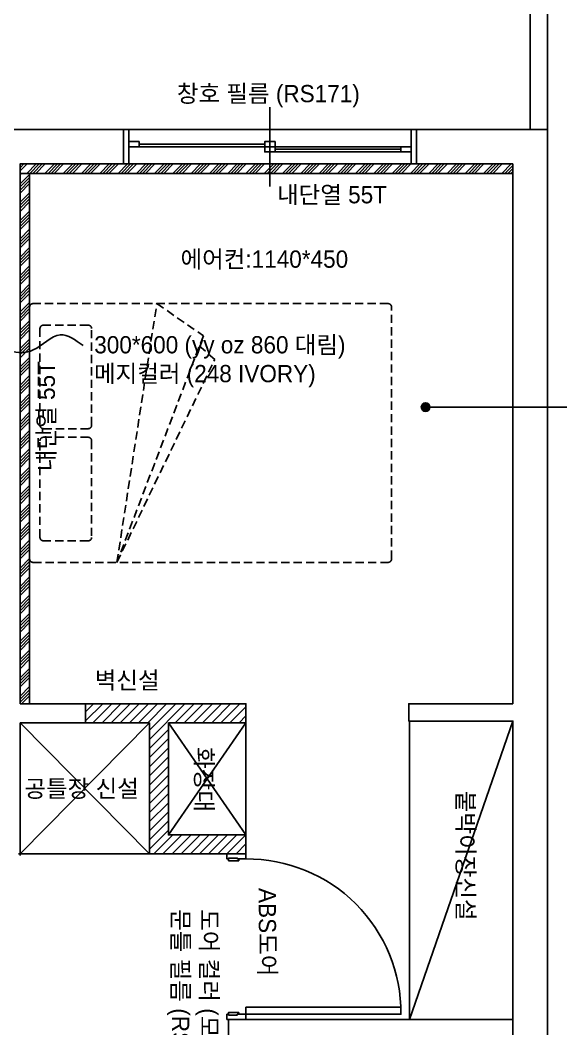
# Model space of a CAD drawing. Header units: inches. Extents: x 211248 to 488355, y -41604 to -7105.
# Drawn here: x 221491 to 224629, y -19995 to -14147 of the extents above; entities that cross this region are included whole.
import ezdxf

# ---------------------------------------------------------------- set-up
doc = ezdxf.new("R2010")
doc.units = ezdxf.units.IN
doc.header["$LTSCALE"] = 60
doc.header["$MEASUREMENT"] = 0
doc.linetypes.add('DH-HID2', pattern=[1.2, 0.8, -0.4])
for name, color, linetype in [('0-ELC TEXT', 7, 'Continuous'), ('03-WAL NEW', 3, 'Continuous'), ('06-FUR', 6, 'Continuous'), ('2-con', 2, 'Continuous'), ('3.기호.계단선', 30, 'Continuous'), ('CO-BATH', 6, 'Continuous'), ('door(c4)', 4, 'Continuous'), ('door(c8)', 8, 'Continuous'), ('FU-FURM', 251, 'DH-HID2'), ('UNIT-84A-ST-all-1F$0$WIN', 4, 'Continuous'), ('도면층4', 4, 'Continuous'), ('도면층5', 5, 'Continuous'), ('마감재', 140, 'Continuous')]:
    doc.layers.add(name, color=color, linetype=linetype)
doc.styles.add('코레일둥고', font='Korail_Round_Gothic_Medium.ttf')

# ---------------------------------------------------------------- blocks, each defined once
blk = doc.blocks.new('침대')
at = {"layer": 'FU-FURM'}
for p, q in [((228650.5, -15543.1), (228082.9, -16719.4)), ((228148.9, -16857.4), (228650.5, -15543.1)), ((228650.5, -15543.1), (228419, -17043.5)), ((228082.9, -16719.4), (228178.9, -16803.4)), ((228419, -17043.5), (228148.9, -16857.4))]:
    blk.add_line(p, q, dxfattribs=at)
for points in [[(227056.7, -15563.1), (227056.7, -17023.4, 0.414214), (227076.7, -17043.5), (229137.1, -17043.5, 0.414214), (229157.1, -17023.4), (229157.1, -15563.1, 0.414214), (229137.1, -15543.1), (227076.7, -15543.1, 0.414214)], [(228797.1, -16248.3), (228797.1, -15688.1, -0.414214), (228817.1, -15668.1), (229077.1, -15668.1, -0.414214), (229097.1, -15688.1), (229097.1, -16248.3, -0.414214), (229077.1, -16268.3), (228817.1, -16268.3, -0.414214)], [(228797.1, -16338.3), (228797.1, -16898.4, 0.414214), (228817.1, -16918.4), (229077.1, -16918.4, 0.414214), (229097.1, -16898.4), (229097.1, -16338.3, 0.414214), (229077.1, -16318.3), (228817.1, -16318.3, 0.414214)]]:
    blk.add_lwpolyline(points, format="xyb", close=True, dxfattribs=at)

msp = doc.modelspace()

# ---------------------------------------------------------------- hatches: boundary and pattern name
at = {"layer": '0-ELC TEXT'}
h = msp.add_hatch(color=256, dxfattribs=at)
h.dxf.hatch_style = 1
edge = h.paths.add_edge_path()
edge.add_arc((223844.5, -16389.8), 25, 270, 630, ccw=False)
h = msp.add_hatch(color=256, dxfattribs=at)
h.dxf.hatch_style = 1
edge = h.paths.add_edge_path()
edge.add_arc((223844.5, -16389.8), 25, 270, 630, ccw=False)
at = {"layer": '03-WAL NEW'}
h = msp.add_hatch(dxfattribs=at)
h.set_pattern_fill('ANSI31', color=256, scale=300)
h.paths.add_polyline_path([(222801.2, -18870.2), (222351.2, -18870.2), (222351.2, -18220.2), (222801.2, -18220.2), (222801.2, -18110.2), (221871.2, -18110.2), (221871.2, -18220.2), (222241.2, -18220.2), (222241.2, -18980.2), (222801.2, -18980.2)])
at = {"layer": '3.기호.계단선'}
h = msp.add_hatch(dxfattribs=at)
h.set_pattern_fill('ANSI34', color=256, scale=100)
h.set_pattern_definition([(45, (0, -22417), (-53.033009, 53.033009), []), (45, (17.68, -22417), (-53.033009, 53.033009), []), (45, (35.355, -22417), (-53.033009, 53.033009), []), (45, (53.03, -22417), (-53.033009, 53.033009), [])])
h.paths.add_polyline_path([(224351.2, -14980.2), (221491.2, -14980.2), (221491.2, -15035.2), (224351.2, -15035.2)])
h = msp.add_hatch(dxfattribs=at)
h.set_pattern_fill('ANSI34', color=256, scale=100)
h.set_pattern_definition([(45, (0, -60), (-53.033009, 53.033009), []), (45, (17.68, -60), (-53.033009, 53.033009), []), (45, (35.355, -60), (-53.033009, 53.033009), []), (45, (53.03, -60), (-53.033009, 53.033009), [])])
h.paths.add_polyline_path([(221491.2, -18110.2), (221546.2, -18110.2), (221546.2, -15035.2), (221491.2, -15035.2)])

# ---------------------------------------------------------------- linework, layer by layer
at = {"layer": '0-ELC TEXT'}
msp.add_line((224716.7, -16389.8), (223854.8, -16389.8), dxfattribs=at)
msp.add_circle((223844.5, -16389.8), 25, dxfattribs=at)
msp.add_circle((223844.5, -16389.8), 25, dxfattribs=at)
at = {"layer": '03-WAL NEW'}
for p, q in [((221871.2, -18110.2), (221871.2, -18220.2)), ((221871.2, -18220.2), (222241.2, -18220.2)), ((222241.2, -18220.2), (221871.2, -18220.2)), ((222241.2, -18980.2), (222241.2, -18220.2)), ((222351.2, -18870.2), (222351.2, -18220.2)), ((222701.2, -18870.2), (222351.2, -18870.2)), ((222801.2, -18870.2), (222351.2, -18870.2)), ((222801.2, -18980.2), (222801.2, -18870.2)), ((222801.2, -18980.2), (222241.2, -18980.2))]:
    msp.add_line(p, q, dxfattribs=at)
msp.add_lwpolyline([(221871.2, -18110.2), (222801.2, -18110.2), (222801.2, -18220.2), (222351.2, -18220.2)], dxfattribs=at)
at = {"layer": '06-FUR'}
for p, q in [((221491.1, -18980.2), (222241.2, -18220.2)), ((222241.2, -18980.2), (221491.2, -18220.2)), ((223751.2, -19940.2), (224351.2, -18210.2)), ((222241.2, -18980.2), (221481.2, -18980.2))]:
    msp.add_line(p, q, dxfattribs=at)
for points in [[(222351.2, -18220.2), (222351.2, -18870.2), (222801.2, -18870.2), (222801.2, -18220.2)], [(223751.2, -19940.2), (224351.2, -19940.2), (224351.2, -18210.2), (223751.2, -18210.2)]]:
    msp.add_lwpolyline(points, close=True, dxfattribs=at)
at = {"layer": '2-con'}
for p, q in [((222091.2, -14780.2), (220691.2, -14780.2)), ((222091.2, -14780.2), (222091.2, -14980.2)), ((224551.2, -14780.2), (223791.2, -14780.2)), ((223791.2, -14980.2), (223791.2, -14780.2)), ((224551.2, -14780.2), (224551.2, -22410.2)), ((222091.2, -14980.2), (221491.2, -14980.2)), ((221491.2, -14980.2), (221491.2, -18110.2)), ((224351.2, -14980.2), (223791.2, -14980.2)), ((224351.2, -14980.2), (224351.2, -18110.2)), ((221491.2, -18220.2), (221491.2, -18990.2)), ((224351.2, -18210.2), (224351.2, -21455.2)), ((224351.2, -18220.2), (224351.2, -18963.2)), ((222701.2, -19940.2), (222701.2, -20120.2)), ((224351.2, -19940.2), (222701.2, -19940.2)), ((224351.2, -19940.2), (222701.2, -19940.2))]:
    msp.add_line(p, q, dxfattribs=at)
for points in [[(221491.2, -18110.2), (221871.2, -18110.2), (221871.2, -18220.2), (221491.2, -18220.2)], [(224351.2, -18110.2), (223746.2, -18110.2), (223746.2, -18210.2), (224351.2, -18210.2)]]:
    msp.add_lwpolyline(points, dxfattribs=at)
at = {"layer": '3.기호.계단선'}
msp.add_line((221546.2, -15035.2), (221546.2, -18110.2), dxfattribs=at)
msp.add_lwpolyline([(224351.2, -14980.2), (221491.2, -14980.2), (221491.2, -15035.2), (224351.2, -15035.2)], close=True, dxfattribs=at)
at = {"layer": 'CO-BATH'}
for p, q in [((222351.2, -18220.2), (222801.2, -18870.2)), ((222351.2, -18870.2), (222801.2, -18220.2))]:
    msp.add_line(p, q, dxfattribs=at)
at = {"layer": 'door(c4)', "ltscale": 30}
for points in [[(222691.2, -18980.2), (222801.2, -18980.2), (222801.2, -19010.2), (222751.2, -19010.2), (222751.2, -19005.2), (222701.2, -19005.2), (222701.2, -19010.2), (222691.2, -19010.2), (222691.2, -18980.2)], [(222691.2, -19940.2), (222801.2, -19940.2), (222801.2, -19910.2), (222751.2, -19910.2), (222751.2, -19915.2), (222701.2, -19915.2), (222701.2, -19910.2), (222691.2, -19910.2), (222691.2, -19940.2)]]:
    msp.add_lwpolyline(points, dxfattribs=at)
for points in [[(222761.2, -19020.2), (222761.2, -19010.2), (222751.2, -19010.2), (222751.2, -19005.2), (222711.2, -19005.2), (222701.2, -19005.2), (222701.2, -19010.2), (222701.2, -19020.2)], [(222801.2, -19910.2), (222801.2, -19870.2), (223701.2, -19870.2), (223701.2, -19910.2)], [(222761.2, -19900.2), (222761.2, -19910.2), (222751.2, -19910.2), (222751.2, -19915.2), (222711.2, -19915.2), (222701.2, -19915.2), (222701.2, -19910.2), (222701.2, -19900.2)]]:
    msp.add_lwpolyline(points, close=True, dxfattribs=at)
at = {"layer": 'door(c8)', "ltscale": 0.3}
msp.add_arc((222809, -19902.4), 892.3, 359.60108, 90.49902, dxfattribs=at)
at = {"layer": 'UNIT-84A-ST-all-1F$0$WIN', "color": 1}
msp.add_line((222940.6, -14650.2), (222940.6, -15110.2), dxfattribs=at)
at = {"layer": 'UNIT-84A-ST-all-1F$0$WIN', "color": 8}
msp.add_lwpolyline([(223760.1, -14980.2), (222121.2, -14980.2), (222121.2, -14780.2), (223760.1, -14780.2)], close=True, dxfattribs=at)
at = {"layer": '도면층4'}
for p, q in [((224452, -14780.2), (224452, -13980.2)), ((222910.6, -14865.2), (222181.2, -14865.2)), ((223700.1, -14895.2), (222970.6, -14895.2))]:
    msp.add_line(p, q, dxfattribs=at)
for points in [[(224552, -14780.2), (224452, -14780.2), (224452, -13980.2), (224552, -13980.2)], [(222121.2, -14980.2), (222091.2, -14980.2), (222091.2, -14780.2), (222121.2, -14780.2)], [(223791.2, -14980.2), (223760.1, -14980.2), (223760.1, -14780.2), (223791.2, -14780.2)], [(222181.2, -14880.2), (222181.2, -14850.2), (222121.2, -14850.2), (222121.2, -14880.2)], [(222970.6, -14880.2), (222970.6, -14850.2), (222910.6, -14850.2), (222910.6, -14880.2)], [(222970.6, -14910.2), (222970.6, -14880.2), (222910.6, -14880.2), (222910.6, -14910.2)], [(223760.1, -14910.2), (223760.1, -14880.2), (223700.1, -14880.2), (223700.1, -14910.2)]]:
    msp.add_lwpolyline(points, close=True, dxfattribs=at)
at = {"layer": '도면층5'}
for p, q in [((222181.2, -14880.2), (222910.6, -14880.2)), ((222970.6, -14880.2), (223700.1, -14880.2)), ((222970.6, -14910.2), (223700.1, -14910.2))]:
    msp.add_line(p, q, dxfattribs=at)
at = {"layer": '마감재', "color": 140}
msp.add_spline([(221856.2, -16033.5), (221724.6, -15970.9), (221567.5, -16059), (221284.9, -16003.1)], degree=3, dxfattribs=at)

# ---------------------------------------------------------------- block references
at = {"rotation": 180}
msp.add_blockref('침대', (450703.3, -32833.5), dxfattribs=at)

# ---------------------------------------------------------------- texts
at = {"layer": '0-ELC TEXT', "style": '코레일둥고'}
for s, p in [('에어컨:1140*450', (222421.8, -15582)), ('벽신설', (221923.7, -18024.3)), ('공틀장 신설', (221516, -18652.1))]:
    msp.add_text(s, height=100, dxfattribs=at).set_placement(p)
for s, p in [('화장대', (222508.6, -18361.1)), ('붙박이장신설', (224026.9, -18614.7)), ('ABS도어', (222876.2, -19178.4))]:
    msp.add_text(s, height=100, rotation=270, dxfattribs=at).set_placement(p)
at = {"layer": '3.기호.계단선', "style": '코레일둥고'}
msp.add_text('내단열 55T', height=100, dxfattribs=at).set_placement((222981.9, -15208.5))
msp.add_text('내단열 55T', height=100, rotation=90, dxfattribs=at).set_placement((221693, -16761.6))
at = {"layer": '마감재', "color": 140, "style": '코레일둥고'}
for s, p in [('창호 필름 (RS171)', (222400.7, -14622.3)), ('300*600 (yy oz 860 대림)', (221921.2, -16078.6)), ('메지컬러 (248 IVORY)', (221919.4, -16245.8))]:
    msp.add_text(s, height=100, dxfattribs=at).set_placement(p)
for s, p in [('문틀 필름 (RS171)', (222372.6, -19301)), ('도어 컬러 (모노크림)', (222538.7, -19301))]:
    msp.add_text(s, height=100, rotation=270, dxfattribs=at).set_placement(p)

doc.saveas('drawing.dxf')
